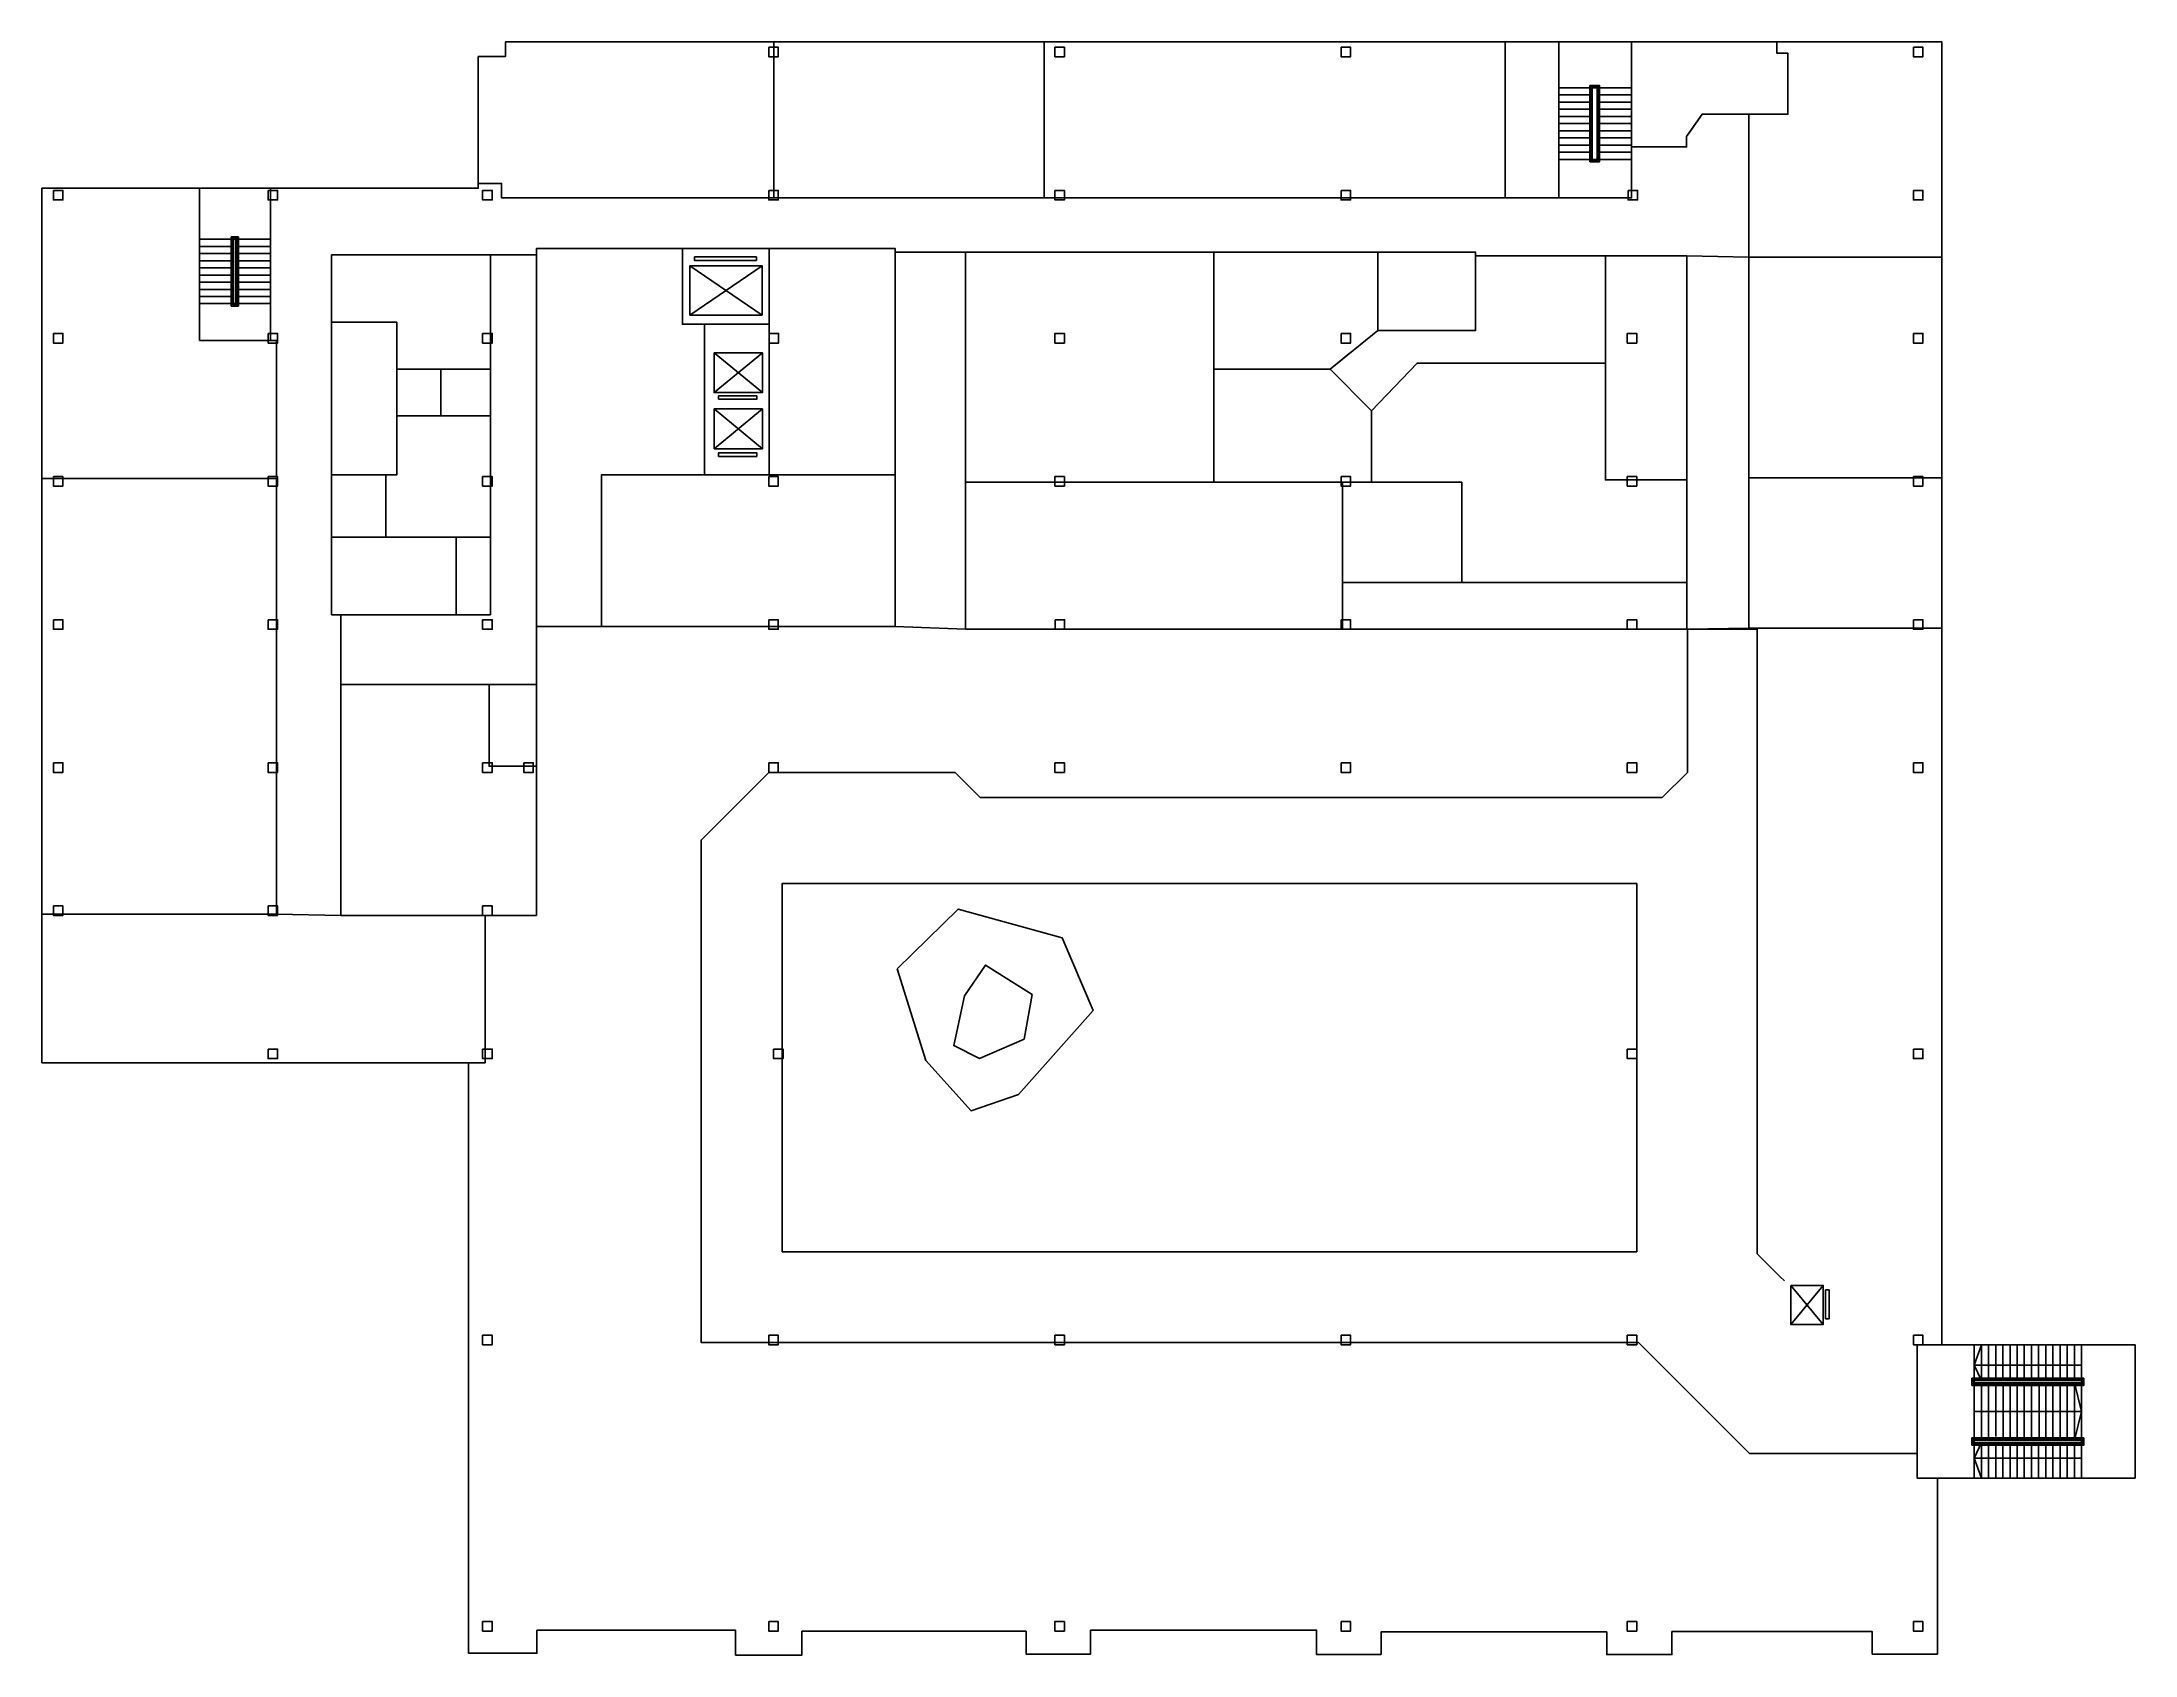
# Model space of a CAD drawing. Header units: millimetres. Extents: x -44.1 to 43.7, y -33.9 to 33.8.
import ezdxf

# ---------------------------------------------------------------- set-up
doc = ezdxf.new("R2010")
doc.units = ezdxf.units.MM
for name, color, linetype, true_color in [('hcd_building_invisible', 6, 'Continuous', 0xff00ff), ('hcd_building_outline', 1, 'Continuous', 0xff0000), ('hcd_building_rooms', 40, 'Continuous', 0xffbf00), ('hcd_doors', 3, 'Continuous', 0x00ff00), ('hcd_drawings', 251, 'Continuous', 0x5b5b5b), ('hcd_pillars', 4, 'Continuous', 0x00ffff), ('hcd_windows', 5, 'Continuous', 0x0000ff)]:
    doc.layers.add(name, color=color, linetype=linetype, true_color=true_color)

# ---------------------------------------------------------------- blocks, each defined once
blk = doc.blocks.new('IAMABLOCK')
at = {"layer": 'hcd_building_outline'}
for points in [[(-3.676, 1.812), (-1.116, 4.312), (3.25, 3.107), (4.545, 0.066), (1.413, -3.458), (-0.574, -4.15), (-2.472, -2.042)], [(-0.845, 0.668), (0.028, 1.963), (1.985, 0.728), (1.654, -1.139), (-0.213, -1.952), (-1.297, -1.41)]]:
    blk.add_lwpolyline(points, close=True, dxfattribs=at)

msp = doc.modelspace()

# ---------------------------------------------------------------- linework, layer by layer
at = {"layer": 'hcd_building_invisible'}
for points in [[(-25.31, 24.839), (-23.372, 24.839)], [(-5.386, 24.947), (-8.339, 24.947)], [(21.45, 24.797), (16.001, 24.797)], [(24.855, 24.797), (27.458, 24.733)], [(-31.585, 6.825), (-31.585, 9.74)], [(-23.372, 9.255), (-23.372, 6.825)], [(-8.339, 9.255), (-5.386, 9.135)], [(24.883, 9.135), (27.458, 9.186)], [(-34.288, -2.809), (-31.585, -2.869)]]:
    msp.add_lwpolyline(points, dxfattribs=at)
at = {"layer": 'hcd_building_outline'}
msp.add_lwpolyline([(-15.032, -33.874), (-12.246, -33.874), (-12.246, -32.874), (-2.85, -32.874), (-2.85, -33.828), (-0.146, -33.828), (-0.146, -32.822), (9.336, -32.822), (9.336, -33.846), (12.038, -33.846), (12.038, -32.899), (21.505, -32.899), (21.505, -33.854), (24.233, -33.854), (24.233, -32.889), (32.636, -32.889), (32.636, -33.829), (35.366, -33.829), (35.366, -26.453), (43.66, -26.453), (43.66, -20.869), (35.555, -20.869), (35.555, -19.063), (35.555, 33.759), (-24.681, 33.759), (-24.681, 33.146), (-25.822, 33.146), (-25.822, 27.622), (-44.12, 27.622), (-44.12, -9.039), (-26.224, -9.039), (-26.224, -33.794), (-23.363, -33.794), (-23.363, -32.834), (-15.032, -32.834)], close=True, dxfattribs=at)
at = {"layer": 'hcd_building_rooms'}
for points in [[(-13.425, 33.759), (-13.425, 27.217), (-2.095, 27.217), (-2.095, 33.759)], [(-2.095, 27.217), (17.236, 27.217), (17.236, 33.759)], [(19.493, 33.76), (19.493, 27.217), (22.541, 27.217), (22.541, 33.759)], [(27.458, 30.724), (29.103, 30.724), (29.103, 33.282), (28.641, 33.282), (28.641, 33.759)], [(27.458, 24.733), (27.458, 30.724), (25.501, 30.724), (24.847, 29.797), (24.847, 29.353), (22.541, 29.353)], [(-37.504, 27.623), (-37.504, 21.241), (-34.534, 21.241), (-34.534, 27.622)], [(-13.425, 27.217), (-24.841, 27.217), (-24.841, 27.826), (-25.822, 27.826)], [(17.236, 27.217), (19.493, 27.217)], [(-17.256, 25.098), (-23.372, 25.098), (-23.372, 9.255), (-8.339, 9.255), (-8.339, 15.605)], [(-13.626, 25.098), (-8.339, 25.098), (-8.339, 15.605), (-13.626, 15.605)], [(5.027, 24.947), (11.904, 24.947), (11.904, 21.666), (9.908, 20.042), (5.027, 20.042)], [(11.641, 18.291), (13.547, 20.294), (21.45, 20.294), (21.45, 24.797), (24.855, 24.797), (24.855, 15.399), (21.45, 15.399), (21.45, 20.294)], [(11.904, 24.947), (16.001, 24.947), (16.001, 21.666), (11.904, 21.666)], [(27.458, 15.479), (27.458, 24.733), (35.555, 24.733)], [(-31.973, 22.009), (-29.236, 22.009), (-29.236, 15.608), (-31.973, 15.608)], [(-34.534, 21.241), (-34.288, 21.241), (-34.288, 15.448), (-44.12, 15.448)], [(-13.626, 21.921), (-13.626, 15.605), (-16.332, 15.605), (-16.332, 21.921)], [(-29.236, 20.032), (-27.394, 20.032), (-27.394, 18.078), (-29.236, 18.078)], [(-27.394, 20.032), (-25.31, 20.032)], [(9.908, 20.042), (11.641, 18.291), (11.641, 15.3), (10.428, 15.3)], [(-27.394, 18.078), (-25.31, 18.078)], [(-34.288, 15.448), (-34.288, -2.809), (-44.12, -2.809)], [(-29.702, 15.608), (-29.702, 12.999), (-31.973, 12.999)], [(-16.332, 15.605), (-20.656, 15.605), (-20.656, 9.255)], [(5.027, 15.3), (10.428, 15.3), (10.428, 9.135), (-5.386, 9.135), (-5.386, 15.3)], [(11.641, 15.3), (15.428, 15.3), (15.428, 11.09), (10.428, 11.09)], [(24.855, 15.399), (24.855, 11.09), (15.428, 11.09)], [(35.555, 9.186), (27.458, 9.186), (27.458, 15.479), (35.555, 15.479)], [(-29.702, 12.999), (-26.749, 12.999), (-26.749, 9.74)], [(-26.749, 12.999), (-25.31, 12.999)], [(24.855, 11.09), (24.855, 9.135), (10.428, 9.135)], [(-31.585, -2.869), (-31.585, 6.825)], [(-31.585, 6.825), (-23.372, 6.825)], [(-25.367, 6.825), (-25.367, 3.389), (-23.372, 3.389)], [(-23.372, 6.825), (-23.372, -2.869)], [(-25.528, -2.869), (-31.585, -2.869)], [(-25.528, -2.869), (-25.528, -9.039), (-26.224, -9.039)], [(-23.372, -2.869), (-25.528, -2.869)], [(35.555, -20.869), (34.514, -20.869), (34.514, -26.453), (35.366, -26.453)]]:
    msp.add_lwpolyline(points, dxfattribs=at)
for points in [[(-31.973, 24.839), (-25.31, 24.839), (-25.31, 9.74), (-31.973, 9.74)], [(-17.256, 25.098), (-13.626, 25.098), (-13.626, 21.921), (-17.256, 21.921)], [(5.027, 15.3), (-5.386, 15.3), (-5.386, 24.947), (5.027, 24.947)]]:
    msp.add_lwpolyline(points, close=True, dxfattribs=at)
at = {"layer": 'hcd_doors'}
for points in [[(25.797, 30.724), (26.697, 30.724)], [(24.924, 29.907), (25.443, 30.642)], [(-23.673, 27.217), (-22.073, 27.217)], [(-11.74, 27.217), (-10.14, 27.217)], [(12.763, 27.217), (14.363, 27.217)], [(17.99, 27.217), (18.89, 27.217)], [(20.463, 27.217), (21.463, 27.217)], [(27.458, 27.775), (27.458, 25.975)], [(-37.504, 27.035), (-37.504, 26.035)], [(-25.31, 23.865), (-25.31, 22.965)], [(-13.626, 24.18), (-13.626, 22.28)], [(-8.339, 22.04), (-8.339, 20.44)], [(-29.236, 21.875), (-29.236, 20.975)], [(27.458, 19.372), (27.458, 21.172)], [(-25.31, 20.165), (-25.31, 21.065)], [(-13.626, 20.48), (-13.626, 19.08)], [(-5.386, 20.215), (-5.386, 19.315)], [(10.057, 20.163), (10.755, 20.731)], [(16.098, 20.294), (15.198, 20.294)], [(19.563, 20.294), (18.663, 20.294)], [(-25.31, 18.615), (-25.31, 19.515)], [(-8.339, 19.195), (-8.339, 17.595)], [(-13.626, 18.13), (-13.626, 16.73)], [(-29.236, 17.104), (-29.236, 16.204)], [(-25.31, 16.44), (-25.31, 17.34)], [(-31.973, 14.255), (-31.973, 13.355)], [(-25.31, 14.523), (-25.31, 13.623)], [(-23.372, 11.756), (-23.372, 12.956)], [(-8.339, 12.965), (-8.339, 11.744)], [(27.458, 12.885), (27.458, 11.785)], [(-31.973, 11.82), (-31.973, 10.92)], [(-26.749, 11.82), (-26.749, 10.92)], [(-25.31, 11.82), (-25.31, 10.92)], [(-5.386, 11.644), (-5.386, 10.746)], [(10.428, 10.823), (10.428, 9.924)], [(12.49, 11.09), (13.39, 11.09)], [(17.265, 11.09), (18.165, 11.09)], [(22.375, 11.09), (23.275, 11.09)], [(24.855, 10.455), (24.855, 9.555)], [(-34.288, -1.454), (-34.288, -0.554)], [(-26.137, -2.869), (-27.145, -2.869)], [(-25.528, -5.008), (-25.528, -6.108)], [(34.514, -22.715), (34.514, -24.715)]]:
    msp.add_lwpolyline(points, dxfattribs=at)
at = {"layer": 'hcd_drawings'}
for points in [[(20.897, 31.834), (19.493, 31.834)], [(21.097, 31.834), (22.541, 31.834)], [(20.897, 31.535), (19.493, 31.535)], [(20.897, 31.235), (19.493, 31.235)], [(20.897, 31.235), (19.493, 31.235)], [(20.897, 30.935), (19.493, 30.935)], [(21.097, 31.535), (22.541, 31.535)], [(21.097, 31.235), (22.541, 31.235)], [(21.097, 31.235), (22.541, 31.235)], [(21.097, 30.935), (22.541, 30.935)], [(20.897, 30.635), (19.493, 30.635)], [(20.897, 30.335), (19.493, 30.335)], [(20.897, 30.035), (19.493, 30.035)], [(21.097, 30.635), (22.541, 30.635)], [(21.097, 30.335), (22.541, 30.335)], [(21.097, 30.035), (22.541, 30.035)], [(21.097, 30.035), (22.541, 30.035)], [(20.897, 29.735), (19.493, 29.735)], [(20.897, 29.435), (19.493, 29.435)], [(20.897, 29.135), (19.493, 29.135)], [(21.097, 29.735), (22.541, 29.735)], [(21.097, 29.435), (22.541, 29.435)], [(21.097, 29.135), (22.541, 29.135)], [(20.897, 28.835), (19.493, 28.835)], [(21.097, 28.835), (22.541, 28.835)], [(-37.504, 25.485), (-36.08, 25.485)], [(-34.534, 25.485), (-35.98, 25.485)], [(-37.504, 25.185), (-36.08, 25.185)], [(-37.504, 24.885), (-36.08, 24.885)], [(-37.504, 24.585), (-36.08, 24.585)], [(-34.534, 25.185), (-35.98, 25.185)], [(-34.534, 24.885), (-35.98, 24.885)], [(-34.534, 24.585), (-35.98, 24.585)], [(-37.504, 24.285), (-36.08, 24.285)], [(-37.504, 23.985), (-36.08, 23.985)], [(-34.534, 24.285), (-35.98, 24.285)], [(-34.534, 23.985), (-35.98, 23.985)], [(-13.921, 22.304), (-16.944, 24.374)], [(-13.921, 24.374), (-16.944, 22.304)], [(-37.504, 23.685), (-36.08, 23.685)], [(-37.504, 23.385), (-36.08, 23.385)], [(-37.504, 23.085), (-36.08, 23.085)], [(-34.534, 23.685), (-35.98, 23.685)], [(-34.534, 23.385), (-35.98, 23.385)], [(-34.534, 23.085), (-35.98, 23.085)], [(-37.504, 22.785), (-36.08, 22.785)], [(-34.534, 22.785), (-35.98, 22.785)], [(-13.907, 19.054), (-15.93, 20.724)], [(-15.93, 19.054), (-13.907, 20.724)], [(-13.907, 16.704), (-15.93, 18.374)], [(-15.93, 16.704), (-13.907, 18.374)], [(34.514, -25.415), (27.483, -25.415), (22.833, -20.765), (-16.477, -20.765), (-16.477, 0.295), (-13.637, 3.135), (-5.827, 3.135), (-4.767, 2.075), (23.822, 2.075), (24.883, 3.135), (24.883, 9.135), (27.813, 9.135), (27.813, -17.045), (28.763, -17.995), (28.96, -18.181)], [(30.579, -20.006), (29.219, -18.373)], [(29.219, -20.006), (30.579, -18.373)], [(36.913, -21.715), (37.213, -20.869)], [(36.913, -20.869), (36.913, -22.265)], [(37.213, -20.869), (37.213, -22.265)], [(37.513, -20.869), (37.513, -22.265)], [(37.813, -20.869), (37.813, -22.265)], [(38.113, -20.869), (38.113, -22.265)], [(38.413, -20.869), (38.413, -22.265)], [(38.713, -20.869), (38.713, -22.265)], [(39.013, -20.869), (39.013, -22.265)], [(39.313, -20.869), (39.313, -22.265)], [(39.613, -20.869), (39.613, -22.265)], [(39.913, -20.869), (39.913, -22.265)], [(40.213, -20.869), (40.213, -22.265)], [(40.513, -20.869), (40.513, -22.265)], [(40.813, -20.869), (40.813, -22.265)], [(41.113, -20.869), (41.113, -22.265)], [(41.413, -20.869), (41.413, -22.265)], [(41.413, -21.715), (36.913, -21.715), (37.213, -22.365)], [(36.913, -22.465), (36.913, -22.515)], [(36.913, -22.565), (36.913, -24.765)], [(37.213, -22.465), (37.213, -22.515)], [(37.213, -22.565), (37.213, -24.765)], [(37.513, -22.465), (37.513, -22.515)], [(37.513, -22.565), (37.513, -24.765)], [(37.813, -22.515), (37.813, -24.715)], [(38.133, -22.465), (38.133, -22.515)], [(38.133, -22.565), (38.133, -24.765)], [(38.413, -22.465), (38.413, -22.515)], [(38.413, -22.565), (38.413, -24.765)], [(38.713, -22.465), (38.713, -22.515)], [(38.713, -22.565), (38.713, -24.765)], [(39.013, -22.465), (39.013, -22.515)], [(39.013, -22.565), (39.013, -24.765)], [(39.313, -22.465), (39.313, -22.515)], [(39.313, -22.565), (39.313, -24.765)], [(39.633, -22.465), (39.633, -22.515)], [(39.633, -22.565), (39.633, -24.765)], [(39.913, -22.465), (39.913, -22.515)], [(39.913, -22.565), (39.913, -24.765)], [(40.213, -22.465), (40.213, -22.515)], [(40.213, -22.565), (40.213, -24.765)], [(40.513, -22.465), (40.513, -22.515)], [(40.513, -22.565), (40.513, -24.765)], [(40.813, -22.465), (40.813, -22.515)], [(40.813, -22.565), (40.813, -24.765)], [(41.113, -22.465), (41.413, -23.665), (41.113, -24.865)], [(41.113, -22.465), (41.113, -22.515)], [(41.113, -22.565), (41.113, -24.765)], [(41.413, -22.465), (41.413, -22.515)], [(41.413, -22.565), (41.413, -24.765)], [(41.413, -23.665), (36.913, -23.665)], [(36.913, -25.615), (37.213, -24.965)], [(36.913, -25.065), (36.913, -26.453)], [(37.213, -24.865), (37.213, -24.815)], [(37.213, -25.065), (37.213, -26.453)], [(37.513, -24.865), (37.513, -24.815)], [(37.513, -25.065), (37.513, -26.453)], [(37.813, -24.865), (37.813, -24.815)], [(37.813, -25.065), (37.813, -26.453)], [(38.113, -24.865), (38.113, -24.815)], [(38.113, -25.065), (38.113, -26.453)], [(38.413, -24.865), (38.413, -24.815)], [(38.413, -25.065), (38.413, -26.453)], [(38.713, -24.865), (38.713, -24.815)], [(38.713, -24.865), (38.713, -24.815)], [(38.713, -25.065), (38.713, -26.453)], [(39.013, -24.865), (39.013, -24.815)], [(39.013, -24.865), (39.013, -24.815)], [(39.013, -25.065), (39.013, -26.453)], [(39.013, -25.065), (39.013, -26.453)], [(39.313, -24.815), (39.313, -24.765)], [(39.313, -24.865), (39.313, -24.815)], [(39.313, -25.065), (39.313, -26.453)], [(39.613, -25.065), (39.613, -26.453)], [(39.633, -24.865), (39.633, -24.815)], [(39.913, -24.865), (39.913, -24.815)], [(39.913, -25.065), (39.913, -26.453)], [(40.213, -24.865), (40.213, -24.815)], [(40.213, -25.065), (40.213, -26.453)], [(40.513, -24.865), (40.513, -24.815)], [(40.513, -25.065), (40.513, -26.453)], [(40.813, -24.865), (40.813, -24.815)], [(40.813, -25.065), (40.813, -26.453)], [(41.113, -24.865), (41.113, -24.815)], [(41.113, -25.065), (41.113, -26.453)], [(41.413, -24.865), (41.413, -24.815)], [(41.413, -25.065), (41.413, -26.453)], [(41.413, -25.615), (36.913, -25.615), (37.213, -26.453)]]:
    msp.add_lwpolyline(points, dxfattribs=at)
for points in [[(20.797, 31.935), (21.197, 31.935), (21.197, 28.735), (20.797, 28.735)], [(21.147, 28.785), (20.847, 28.785), (20.847, 31.885), (21.147, 31.885)], [(20.897, 31.834), (21.097, 31.834), (21.097, 28.835), (20.897, 28.835)], [(-35.88, 25.585), (-36.18, 25.585), (-36.18, 22.685), (-35.88, 22.685)], [(-36.13, 22.735), (-35.93, 22.735), (-35.93, 25.535), (-36.13, 25.535)], [(-36.08, 25.485), (-35.98, 25.485), (-35.98, 22.785), (-36.08, 22.785)], [(-16.757, 24.745), (-14.158, 24.745), (-14.158, 24.595), (-16.757, 24.595)], [(-16.944, 22.304), (-13.921, 22.304), (-13.921, 24.374), (-16.944, 24.374)], [(-15.93, 20.724), (-13.907, 20.724), (-13.907, 19.054), (-15.93, 19.054)], [(-15.743, 18.777), (-14.144, 18.777), (-14.144, 18.927), (-15.743, 18.927)], [(-15.93, 16.704), (-13.907, 16.704), (-13.907, 18.374), (-15.93, 18.374)], [(-15.743, 16.384), (-14.144, 16.384), (-14.144, 16.534), (-15.743, 16.534)], [(-13.077, -16.965), (22.763, -16.965), (22.763, -1.525), (-13.077, -1.525)], [(29.219, -18.373), (30.579, -18.373), (30.579, -20.006), (29.219, -20.006)], [(30.826, -19.769), (30.676, -19.769), (30.676, -18.56), (30.826, -18.56)], [(41.513, -22.265), (36.813, -22.265), (36.813, -22.565), (41.513, -22.565)], [(36.863, -22.515), (41.463, -22.515), (41.463, -22.315), (36.863, -22.315)], [(41.413, -22.365), (36.913, -22.365), (36.913, -22.465), (41.413, -22.465)], [(41.513, -24.765), (36.813, -24.765), (36.813, -25.065), (41.513, -25.065)], [(36.863, -25.015), (41.463, -25.015), (41.463, -24.815), (36.863, -24.815)], [(41.413, -24.865), (36.913, -24.865), (36.913, -24.965), (41.413, -24.965)]]:
    msp.add_lwpolyline(points, close=True, dxfattribs=at)
at = {"layer": 'hcd_pillars'}
for points in [[(-13.637, 33.535), (-13.237, 33.535), (-13.237, 33.135), (-13.637, 33.135)], [(-1.637, 33.535), (-1.237, 33.535), (-1.237, 33.135), (-1.637, 33.135)], [(10.363, 33.535), (10.763, 33.535), (10.763, 33.135), (10.363, 33.135)], [(34.363, 33.535), (34.763, 33.535), (34.763, 33.135), (34.363, 33.135)], [(-43.637, 27.535), (-43.237, 27.535), (-43.237, 27.135), (-43.637, 27.135)], [(-34.637, 27.535), (-34.237, 27.535), (-34.237, 27.135), (-34.637, 27.135)], [(-25.637, 27.535), (-25.237, 27.535), (-25.237, 27.135), (-25.637, 27.135)], [(-13.637, 27.535), (-13.237, 27.535), (-13.237, 27.135), (-13.637, 27.135)], [(-1.637, 27.535), (-1.237, 27.535), (-1.237, 27.135), (-1.637, 27.135)], [(10.363, 27.535), (10.763, 27.535), (10.763, 27.135), (10.363, 27.135)], [(22.395, 27.535), (22.795, 27.535), (22.795, 27.135), (22.395, 27.135)], [(34.363, 27.535), (34.763, 27.535), (34.763, 27.135), (34.363, 27.135)], [(-43.637, 21.535), (-43.237, 21.535), (-43.237, 21.135), (-43.637, 21.135)], [(-34.637, 21.535), (-34.237, 21.535), (-34.237, 21.135), (-34.637, 21.135)], [(-25.637, 21.535), (-25.237, 21.535), (-25.237, 21.135), (-25.637, 21.135)], [(-13.626, 21.535), (-13.226, 21.535), (-13.226, 21.135), (-13.626, 21.135)], [(-1.637, 21.535), (-1.237, 21.535), (-1.237, 21.135), (-1.637, 21.135)], [(10.363, 21.535), (10.763, 21.535), (10.763, 21.135), (10.363, 21.135)], [(22.363, 21.535), (22.763, 21.535), (22.763, 21.135), (22.363, 21.135)], [(34.363, 21.535), (34.763, 21.535), (34.763, 21.135), (34.363, 21.135)], [(-43.637, 15.535), (-43.237, 15.535), (-43.237, 15.135), (-43.637, 15.135)], [(-34.637, 15.535), (-34.237, 15.535), (-34.237, 15.135), (-34.637, 15.135)], [(-25.637, 15.535), (-25.237, 15.535), (-25.237, 15.135), (-25.637, 15.135)], [(-13.637, 15.535), (-13.237, 15.535), (-13.237, 15.135), (-13.637, 15.135)], [(-1.637, 15.535), (-1.237, 15.535), (-1.237, 15.135), (-1.637, 15.135)], [(10.363, 15.535), (10.763, 15.535), (10.763, 15.135), (10.363, 15.135)], [(22.363, 15.535), (22.763, 15.535), (22.763, 15.135), (22.363, 15.135)], [(34.363, 15.535), (34.763, 15.535), (34.763, 15.135), (34.363, 15.135)], [(-43.637, 9.535), (-43.237, 9.535), (-43.237, 9.135), (-43.637, 9.135)], [(-34.637, 9.535), (-34.237, 9.535), (-34.237, 9.135), (-34.637, 9.135)], [(-25.637, 9.535), (-25.237, 9.535), (-25.237, 9.135), (-25.637, 9.135)], [(-13.637, 9.535), (-13.237, 9.535), (-13.237, 9.135), (-13.637, 9.135)], [(-1.633, 9.535), (-1.233, 9.535), (-1.233, 9.135), (-1.633, 9.135)], [(10.363, 9.535), (10.763, 9.535), (10.763, 9.135), (10.363, 9.135)], [(22.363, 9.535), (22.763, 9.535), (22.763, 9.135), (22.363, 9.135)], [(34.363, 9.535), (34.763, 9.535), (34.763, 9.135), (34.363, 9.135)], [(-43.637, 3.535), (-43.237, 3.535), (-43.237, 3.135), (-43.637, 3.135)], [(-34.637, 3.535), (-34.237, 3.535), (-34.237, 3.135), (-34.637, 3.135)], [(-25.637, 3.535), (-25.237, 3.535), (-25.237, 3.135), (-25.637, 3.135)], [(-23.914, 3.535), (-23.514, 3.535), (-23.514, 3.135), (-23.914, 3.135)], [(-13.637, 3.535), (-13.237, 3.535), (-13.237, 3.135), (-13.637, 3.135)], [(-1.637, 3.535), (-1.237, 3.535), (-1.237, 3.135), (-1.637, 3.135)], [(10.363, 3.535), (10.763, 3.535), (10.763, 3.135), (10.363, 3.135)], [(22.363, 3.535), (22.763, 3.535), (22.763, 3.135), (22.363, 3.135)], [(34.363, 3.535), (34.763, 3.535), (34.763, 3.135), (34.363, 3.135)], [(-43.637, -2.465), (-43.237, -2.465), (-43.237, -2.865), (-43.637, -2.865)], [(-34.637, -2.465), (-34.237, -2.465), (-34.237, -2.865), (-34.637, -2.865)], [(-25.637, -2.465), (-25.237, -2.465), (-25.237, -2.865), (-25.637, -2.865)], [(-34.637, -8.465), (-34.237, -8.465), (-34.237, -8.865), (-34.637, -8.865)], [(-25.637, -8.465), (-25.237, -8.465), (-25.237, -8.865), (-25.637, -8.865)], [(-13.437, -8.465), (-13.037, -8.465), (-13.037, -8.865), (-13.437, -8.865)], [(22.363, -8.465), (22.763, -8.465), (22.763, -8.865), (22.363, -8.865)], [(34.363, -8.465), (34.763, -8.465), (34.763, -8.865), (34.363, -8.865)], [(-25.637, -20.465), (-25.237, -20.465), (-25.237, -20.865), (-25.637, -20.865)], [(-13.637, -20.465), (-13.237, -20.465), (-13.237, -20.865), (-13.637, -20.865)], [(-1.637, -20.465), (-1.237, -20.465), (-1.237, -20.865), (-1.637, -20.865)], [(10.363, -20.465), (10.763, -20.465), (10.763, -20.865), (10.363, -20.865)], [(22.363, -20.465), (22.763, -20.465), (22.763, -20.865), (22.363, -20.865)], [(34.363, -20.465), (34.763, -20.465), (34.763, -20.865), (34.363, -20.865)], [(-25.637, -32.465), (-25.237, -32.465), (-25.237, -32.865), (-25.637, -32.865)], [(-13.637, -32.465), (-13.237, -32.465), (-13.237, -32.865), (-13.637, -32.865)], [(-1.637, -32.465), (-1.237, -32.465), (-1.237, -32.865), (-1.637, -32.865)], [(10.363, -32.465), (10.763, -32.465), (10.763, -32.865), (10.363, -32.865)], [(22.363, -32.465), (22.763, -32.465), (22.763, -32.865), (22.363, -32.865)], [(34.363, -32.465), (34.763, -32.465), (34.763, -32.865), (34.363, -32.865)]]:
    msp.add_lwpolyline(points, close=True, dxfattribs=at)
at = {"layer": 'hcd_windows'}
for points in [[(-14.377, 33.759), (-22.049, 33.759)], [(7.435, 33.759), (-0.237, 33.759)], [(25.287, 33.759), (23.263, 33.759)], [(28.111, 33.759), (26.087, 33.759)], [(30.935, 33.759), (28.911, 33.759)], [(-26.937, 27.622), (-28.976, 27.622)], [(-25.686, -33.794), (-23.57, -33.794)], [(-14.64, -33.874), (-12.524, -33.874)], [(-2.523, -33.828), (-0.407, -33.828)], [(9.725, -33.846), (11.841, -33.846)], [(21.819, -33.854), (23.935, -33.854)], [(33.026, -33.829), (35.142, -33.829)]]:
    msp.add_lwpolyline(points, dxfattribs=at)

# ---------------------------------------------------------------- block references
at = {"layer": 'hcd_building_outline'}
msp.add_blockref('IAMABLOCK', (-4.582, -6.908), dxfattribs=at)

doc.saveas('drawing.dxf')
